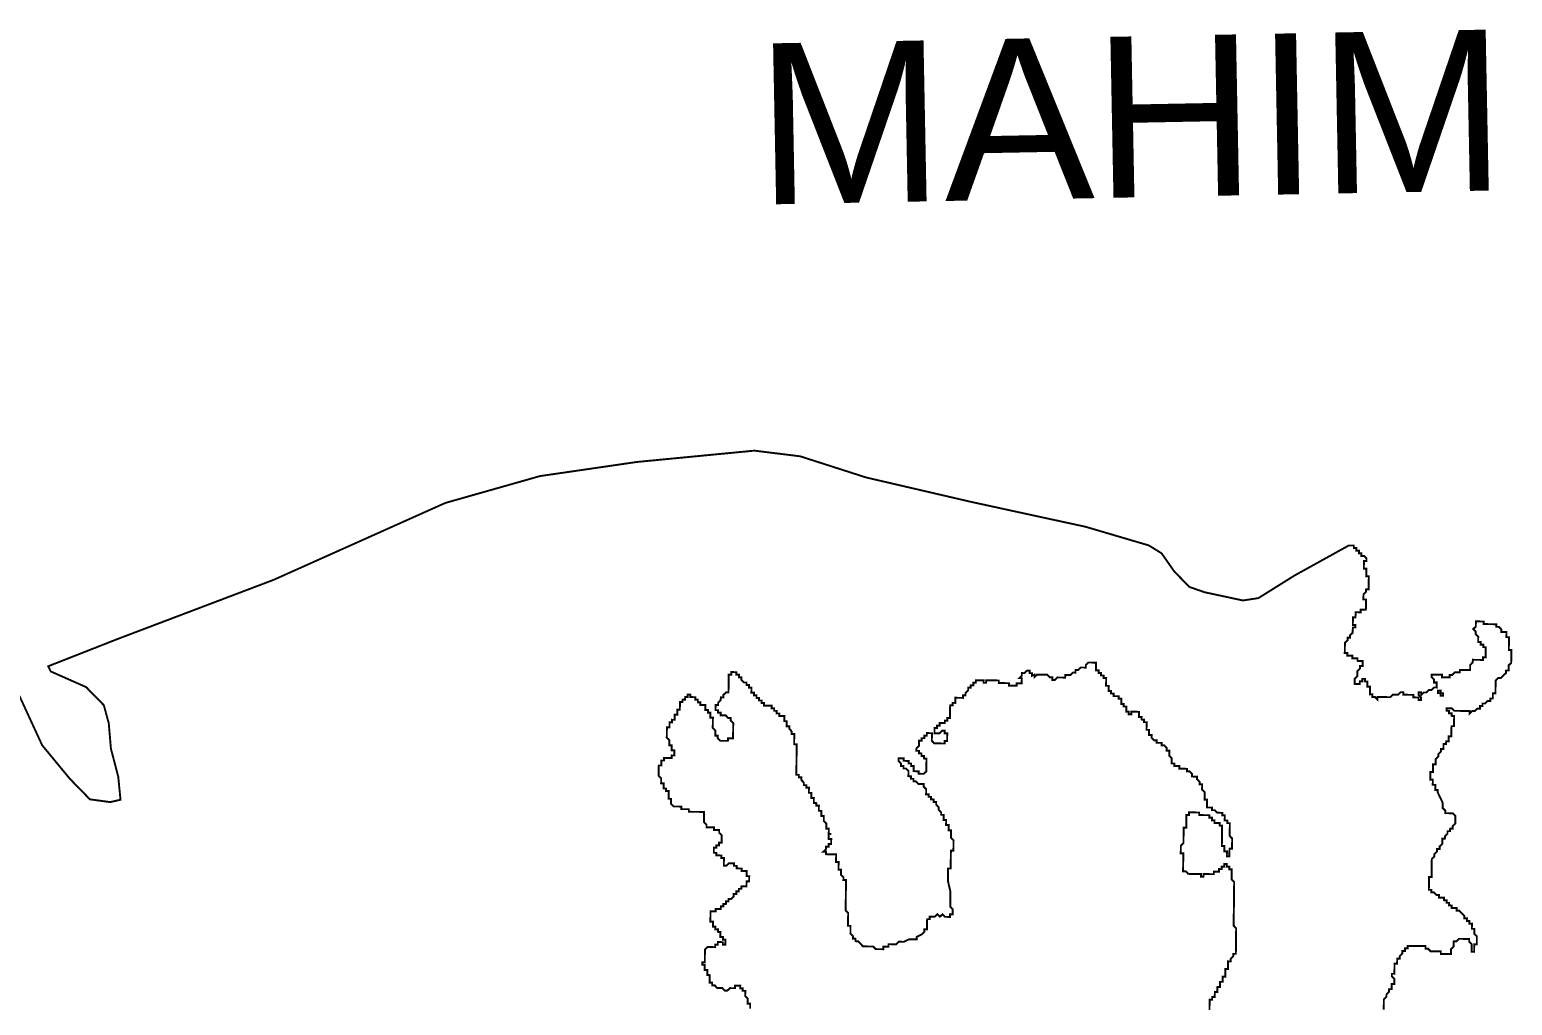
# Model space of a CAD drawing. Header units: metres. Extents: x 260119 to 267842, y 2171704 to 2178220.
# Drawn here: x 262503 to 264810, y 2173223 to 2174741 of the extents above; entities that cross this region are included whole.
import ezdxf

# ---------------------------------------------------------------- set-up
doc = ezdxf.new("R2010")
doc.units = ezdxf.units.M
doc.layers.add('HAZARDS LINE', color=1, linetype='Continuous')
doc.layers.add('VILLAGE NAME', color=250, linetype='Continuous')
doc.styles.get("Standard").update_dxf_attribs({"font": 'simplex.shx'})

msp = doc.modelspace()

# ---------------------------------------------------------------- linework, layer by layer
at = {"layer": 'HAZARDS LINE', "lineweight": 18}
for points in [[(262484.3, 2173711.2, 2.97, 2.97, 0), (262522.9, 2173627.4, 2.97, 2.97, 0), (262565.9, 2173575.3, 2.97, 2.97, 0), (262597.2, 2173543.2, 2.97, 2.97, 0), (262628.9, 2173538.9, 2.97, 2.97, 0), (262644.8, 2173542.6, 2.97, 2.97, 0), (262641.3, 2173578.4, 2.97, 2.97, 0), (262629.9, 2173622.1, 2.97, 2.97, 0), (262626.5, 2173661.8, 2.97, 2.97, 0), (262618.9, 2173689.7, 2.97, 2.97, 0), (262591.4, 2173717.8, 2.97, 2.97, 0), (262536.2, 2173742.3, 2.97, 2.97, 0), (262532.3, 2173750.3, 2.97, 2.97, 0), (262639.9, 2173792.6, 2.97, 2.97, 0), (262883, 2173884.8, 2.97, 2.97, 0), (263150.2, 2174004.5, 2.97, 2.97, 0), (263297.4, 2174046.3, 2.97, 2.97, 0), (263448.4, 2174068.3, 2.97, 2.97, 0), (263631.1, 2174085.9, 2.97, 2.97, 0), (263702.3, 2174077.1, 2.97, 2.97, 0), (263805.1, 2174044.1, 2.97, 2.97, 0), (263967.2, 2174006.4, 2.97, 2.97, 0), (264070, 2173984, 2.99, 2.99, 0), (264145.6, 2173967.6, 2.99, 2.99, 0), (264244.8, 2173938.4, 2.99, 2.99, 0), (264264.6, 2173926.1, 2.99, 2.99, 0), (264284.2, 2173898, 2.99, 2.99, 0), (264307.8, 2173873.8, 2.99, 2.99, 0), (264331.6, 2173865.5, 2.99, 2.99, 0), (264391.2, 2173852.7, 2.99, 2.99, 0), (264415.2, 2173856.4, 2.99, 2.99, 0), (264471.5, 2173891.6, 2.99, 2.99, 0), (264555.8, 2173938.3, 2.99, 2.99, 0), (264563.7, 2173938.2, 2.99, 2.99, 0), (264563.7, 2173934.2, 2.99, 2.99, 0), (264567.7, 2173934.2, 2.99, 2.99, 0), (264567.6, 2173930.2, 2.99, 2.99, 0), (264571.6, 2173930.1, 2.99, 2.99, 0), (264571.6, 2173926.1, 2.99, 2.99, 0), (264575.6, 2173926.1, 2.99, 2.99, 0), (264575.5, 2173922.1, 2.99, 2.99, 0), (264579.5, 2173922.1, 2.99, 2.99, 0), (264583.4, 2173918, 2.99, 2.99, 0), (264583.4, 2173914, 2.99, 2.99, 0), (264579.4, 2173914.1, 2.99, 2.99, 0), (264579.2, 2173902.1, 2.99, 2.99, 0), (264583.2, 2173902.1, 2.99, 2.99, 0), (264583.1, 2173890.1, 2.99, 2.99, 0), (264587, 2173890.1, 2.99, 2.99, 0), (264586.8, 2173870.1, 2.99, 2.99, 0), (264582.8, 2173870.2, 2.99, 2.99, 0), (264582.7, 2173866.2, 2.99, 2.99, 0), (264578.7, 2173862.3, 2.99, 2.99, 0), (264578.6, 2173854.3, 2.99, 2.99, 0), (264582.6, 2173854.2, 2.99, 2.99, 0), (264582.4, 2173838.3, 2.99, 2.99, 0), (264574.4, 2173838.4, 2.99, 2.99, 0), (264574.4, 2173834.4, 2.99, 2.99, 0), (264566.4, 2173834.5, 2.99, 2.99, 0), (264566.3, 2173826.5, 2.99, 2.99, 0), (264562.3, 2173826.6, 2.99, 2.99, 0), (264562.1, 2173814.6, 2.99, 2.99, 0), (264566.1, 2173814.6, 2.99, 2.99, 0), (264566.1, 2173810.6, 2.99, 2.99, 0), (264562.1, 2173810.6, 2.99, 2.99, 0), (264562, 2173802.7, 2.99, 2.99, 0), (264557.9, 2173798.7, 2.99, 2.99, 0), (264557.9, 2173794.7, 2.99, 2.99, 0), (264553.9, 2173794.8, 2.99, 2.99, 0), (264553.9, 2173790.8, 2.99, 2.99, 0), (264549.8, 2173786.9, 2.99, 2.99, 0), (264549.6, 2173770.9, 2.99, 2.99, 0), (264553.6, 2173770.9, 2.99, 2.99, 0), (264553.5, 2173766.9, 2.99, 2.99, 0), (264561.5, 2173766.8, 2.99, 2.99, 0), (264561.5, 2173762.8, 2.99, 2.99, 0), (264569.4, 2173762.7, 2.99, 2.99, 0), (264569.4, 2173758.7, 2.99, 2.99, 0), (264577.4, 2173758.6, 2.99, 2.99, 0), (264577.3, 2173750.6, 2.99, 2.99, 0), (264573.3, 2173750.7, 2.99, 2.99, 0), (264573.2, 2173746.7, 2.99, 2.99, 0), (264569.2, 2173742.8, 2.99, 2.99, 0), (264569.1, 2173734.8, 2.99, 2.99, 0), (264565, 2173730.9, 2.99, 2.99, 0), (264564.9, 2173722.9, 2.99, 2.99, 0), (264572.9, 2173722.8, 2.99, 2.99, 0), (264573, 2173726.8, 2.99, 2.99, 0), (264576.9, 2173726.7, 2.99, 2.99, 0), (264577, 2173730.7, 2.99, 2.99, 0), (264581, 2173730.7, 2.99, 2.99, 0), (264580.9, 2173726.7, 2.99, 2.99, 0), (264584.9, 2173726.6, 2.99, 2.99, 0), (264584.8, 2173718.6, 2.99, 2.99, 0), (264588.8, 2173718.6, 2.99, 2.99, 0), (264588.6, 2173706.6, 2.99, 2.99, 0), (264592.6, 2173706.6, 2.99, 2.99, 0), (264592.6, 2173702.6, 2.99, 2.99, 0), (264596.6, 2173702.5, 2.99, 2.99, 0), (264600.5, 2173698.5, 2.99, 2.99, 0), (264600.5, 2173702.5, 2.99, 2.99, 0), (264620.5, 2173702.2, 2.99, 2.99, 0), (264624.5, 2173706.2, 2.99, 2.99, 0), (264632.5, 2173706.1, 2.99, 2.99, 0), (264636.5, 2173710, 2.99, 2.99, 0), (264640.5, 2173709.9, 2.99, 2.99, 0), (264640.5, 2173706, 2.99, 2.99, 0), (264656.4, 2173705.8, 2.99, 2.99, 0), (264656.3, 2173701.8, 2.99, 2.99, 0), (264664.3, 2173701.7, 2.99, 2.99, 0), (264664.3, 2173697.7, 2.99, 2.99, 0), (264668.3, 2173697.6, 2.99, 2.99, 0), (264668.3, 2173701.6, 2.99, 2.99, 0), (264664.4, 2173705.6, 2.99, 2.99, 0), (264664.4, 2173709.6, 2.99, 2.99, 0), (264668.4, 2173709.6, 2.99, 2.99, 0), (264668.4, 2173705.6, 2.99, 2.99, 0), (264672.4, 2173709.5, 2.99, 2.99, 0), (264676.4, 2173709.5, 2.99, 2.99, 0), (264680.4, 2173713.4, 2.99, 2.99, 0), (264684.4, 2173713.4, 2.99, 2.99, 0), (264688.4, 2173717.3, 2.99, 2.99, 0), (264692.4, 2173717.2, 2.99, 2.99, 0), (264692.5, 2173725.2, 2.99, 2.99, 0), (264688.5, 2173725.3, 2.99, 2.99, 0), (264688.6, 2173729.3, 2.99, 2.99, 0), (264684.7, 2173733.3, 2.99, 2.99, 0), (264684.7, 2173737.3, 2.99, 2.99, 0), (264700.7, 2173737.1, 2.99, 2.99, 0), (264700.6, 2173733.1, 2.99, 2.99, 0), (264712.6, 2173732.9, 2.99, 2.99, 0), (264712.6, 2173736.9, 2.99, 2.99, 0), (264716.6, 2173736.9, 2.99, 2.99, 0), (264720.6, 2173740.8, 2.99, 2.99, 0), (264728.6, 2173740.7, 2.99, 2.99, 0), (264728.7, 2173744.7, 2.99, 2.99, 0), (264744.6, 2173744.5, 2.99, 2.99, 0), (264744.7, 2173752.4, 2.99, 2.99, 0), (264748.7, 2173756.4, 2.99, 2.99, 0), (264748.8, 2173760.4, 2.99, 2.99, 0), (264764.7, 2173760.2, 2.99, 2.99, 0), (264764.8, 2173764.1, 2.99, 2.99, 0), (264768.8, 2173764.1, 2.99, 2.99, 0), (264769, 2173780, 2.99, 2.99, 0), (264765, 2173780.1, 2.99, 2.99, 0), (264765, 2173784.1, 2.99, 2.99, 0), (264761.1, 2173784.1, 2.99, 2.99, 0), (264761.1, 2173788.1, 2.99, 2.99, 0), (264757.1, 2173788.2, 2.99, 2.99, 0), (264757.2, 2173796.1, 2.99, 2.99, 0), (264753.3, 2173800.2, 2.99, 2.99, 0), (264753.4, 2173804.2, 2.99, 2.99, 0), (264749.4, 2173808.2, 2.99, 2.99, 0), (264753.5, 2173812.1, 2.99, 2.99, 0), (264753.6, 2173820.1, 2.99, 2.99, 0), (264765.5, 2173820, 2.99, 2.99, 0), (264765.5, 2173816, 2.99, 2.99, 0), (264785.4, 2173815.7, 2.99, 2.99, 0), (264785.3, 2173811.7, 2.99, 2.99, 0), (264789.3, 2173811.7, 2.99, 2.99, 0), (264793.3, 2173807.6, 2.99, 2.99, 0), (264793.2, 2173803.6, 2.99, 2.99, 0), (264801.2, 2173803.5, 2.99, 2.99, 0), (264801.1, 2173795.6, 2.99, 2.99, 0), (264805.1, 2173795.5, 2.99, 2.99, 0), (264804.8, 2173775.6, 2.99, 2.99, 0), (264808.8, 2173775.5, 2.99, 2.99, 0), (264808.5, 2173755.6, 2.99, 2.99, 0), (264804.5, 2173751.7, 2.99, 2.99, 0), (264804.4, 2173743.7, 2.99, 2.99, 0), (264800.4, 2173743.7, 2.99, 2.99, 0), (264800.4, 2173739.8, 2.99, 2.99, 0), (264796.3, 2173735.8, 2.99, 2.99, 0), (264792.3, 2173731.9, 2.99, 2.99, 0), (264788.3, 2173731.9, 2.99, 2.99, 0), (264784.3, 2173728, 2.99, 2.99, 0), (264784, 2173708.1, 2.99, 2.99, 0), (264780, 2173708.1, 2.99, 2.99, 0), (264779.9, 2173700.2, 2.99, 2.99, 0), (264775.9, 2173700.2, 2.99, 2.99, 0), (264775.9, 2173696.2, 2.99, 2.99, 0), (264771.9, 2173696.3, 2.99, 2.99, 0), (264767.8, 2173692.3, 2.99, 2.99, 0), (264763.9, 2173692.4, 2.99, 2.99, 0), (264763.8, 2173688.4, 2.99, 2.99, 0), (264759.8, 2173688.5, 2.99, 2.99, 0), (264759.8, 2173684.5, 2.99, 2.99, 0), (264755.8, 2173684.5, 2.99, 2.99, 0), (264751.7, 2173680.6, 2.99, 2.99, 0), (264747.8, 2173680.6, 2.99, 2.99, 0), (264743.7, 2173676.7, 2.99, 2.99, 0), (264743.8, 2173680.7, 2.99, 2.99, 0), (264719.9, 2173681, 2.99, 2.99, 0), (264715.9, 2173685, 2.99, 2.99, 0), (264708, 2173685.1, 2.99, 2.99, 0), (264707.9, 2173681.2, 2.99, 2.99, 0), (264711.9, 2173681.1, 2.99, 2.99, 0), (264711.8, 2173677.1, 2.99, 2.99, 0), (264715.8, 2173677.1, 2.99, 2.99, 0), (264715.8, 2173673.1, 2.99, 2.99, 0), (264719.8, 2173673, 2.99, 2.99, 0), (264719.5, 2173657.1, 2.99, 2.99, 0), (264715.6, 2173657.1, 2.99, 2.99, 0), (264715.4, 2173641.2, 2.99, 2.99, 0), (264711.4, 2173641.2, 2.99, 2.99, 0), (264711.3, 2173633.3, 2.99, 2.99, 0), (264707.3, 2173633.3, 2.99, 2.99, 0), (264707.2, 2173629.3, 2.99, 2.99, 0), (264703.2, 2173629.4, 2.99, 2.99, 0), (264703.1, 2173621.4, 2.99, 2.99, 0), (264699.2, 2173621.5, 2.99, 2.99, 0), (264699.1, 2173617.5, 2.99, 2.99, 0), (264695.1, 2173613.5, 2.99, 2.99, 0), (264695, 2173609.6, 2.99, 2.99, 0), (264691, 2173605.6, 2.99, 2.99, 0), (264690.9, 2173597.7, 2.99, 2.99, 0), (264686.9, 2173597.7, 2.99, 2.99, 0), (264686.7, 2173585.7, 2.99, 2.99, 0), (264682.7, 2173585.8, 2.99, 2.99, 0), (264682.6, 2173573.8, 2.99, 2.99, 0), (264686.6, 2173573.8, 2.99, 2.99, 0), (264686.5, 2173565.8, 2.99, 2.99, 0), (264690.5, 2173565.8, 2.99, 2.99, 0), (264690.3, 2173557.8, 2.99, 2.99, 0), (264694.3, 2173557.7, 2.99, 2.99, 0), (264694.3, 2173553.8, 2.99, 2.99, 0), (264698.2, 2173545.7, 2.99, 2.99, 0), (264702, 2173537.7, 2.99, 2.99, 0), (264701.9, 2173529.7, 2.99, 2.99, 0), (264705.9, 2173525.7, 2.99, 2.99, 0), (264705.8, 2173521.7, 2.99, 2.99, 0), (264717.8, 2173521.5, 2.99, 2.99, 0), (264721.7, 2173517.5, 2.99, 2.99, 0), (264721.6, 2173505.6, 2.99, 2.99, 0), (264717.5, 2173501.6, 2.99, 2.99, 0), (264717.5, 2173497.6, 2.99, 2.99, 0), (264713.5, 2173497.7, 2.99, 2.99, 0), (264713.4, 2173493.7, 2.99, 2.99, 0), (264709.4, 2173493.7, 2.99, 2.99, 0), (264709.4, 2173489.8, 2.99, 2.99, 0), (264705.4, 2173485.8, 2.99, 2.99, 0), (264705.3, 2173481.8, 2.99, 2.99, 0), (264701.3, 2173481.9, 2.99, 2.99, 0), (264701.2, 2173473.9, 2.99, 2.99, 0), (264697.2, 2173470, 2.99, 2.99, 0), (264697.1, 2173466, 2.99, 2.99, 0), (264693.1, 2173466.1, 2.99, 2.99, 0), (264693.1, 2173462.1, 2.99, 2.99, 0), (264689.1, 2173458.1, 2.99, 2.99, 0), (264689, 2173454.1, 2.99, 2.99, 0), (264685, 2173450.2, 2.99, 2.99, 0), (264684.6, 2173422.3, 2.99, 2.99, 0), (264680.6, 2173422.4, 2.99, 2.99, 0), (264680.4, 2173402.4, 2.99, 2.99, 0), (264684.3, 2173402.4, 2.99, 2.99, 0), (264684.3, 2173398.4, 2.99, 2.99, 0), (264688.3, 2173398.3, 2.99, 2.99, 0), (264692.2, 2173394.3, 2.99, 2.99, 0), (264696.2, 2173394.2, 2.99, 2.99, 0), (264696.1, 2173390.3, 2.99, 2.99, 0), (264704.1, 2173390.2, 2.99, 2.99, 0), (264704.1, 2173386.2, 2.99, 2.99, 0), (264708, 2173386.1, 2.99, 2.99, 0), (264708, 2173382.1, 2.99, 2.99, 0), (264712, 2173382.1, 2.99, 2.99, 0), (264711.9, 2173378.1, 2.99, 2.99, 0), (264715.9, 2173378, 2.99, 2.99, 0), (264715.9, 2173374.1, 2.99, 2.99, 0), (264723.8, 2173374, 2.99, 2.99, 0), (264723.8, 2173370, 2.99, 2.99, 0), (264727.8, 2173369.9, 2.99, 2.99, 0), (264731.7, 2173365.9, 2.99, 2.99, 0), (264735.6, 2173361.8, 2.99, 2.99, 0), (264735.6, 2173357.8, 2.99, 2.99, 0), (264739.6, 2173357.8, 2.99, 2.99, 0), (264739.5, 2173353.8, 2.99, 2.99, 0), (264743.5, 2173353.8, 2.99, 2.99, 0), (264743.5, 2173349.8, 2.99, 2.99, 0), (264747.4, 2173349.7, 2.99, 2.99, 0), (264747.3, 2173341.7, 2.99, 2.99, 0), (264751.3, 2173341.7, 2.99, 2.99, 0), (264751.2, 2173333.7, 2.99, 2.99, 0), (264755.1, 2173329.7, 2.99, 2.99, 0), (264755, 2173317.7, 2.99, 2.99, 0), (264751, 2173317.8, 2.99, 2.99, 0), (264750.9, 2173305.8, 2.99, 2.99, 0), (264746.9, 2173305.9, 2.99, 2.99, 0), (264747, 2173317.8, 2.99, 2.99, 0), (264743.1, 2173321.9, 2.99, 2.99, 0), (264743.1, 2173325.9, 2.99, 2.99, 0), (264727.2, 2173326.1, 2.99, 2.99, 0), (264723.2, 2173322.1, 2.99, 2.99, 0), (264719.2, 2173322.2, 2.99, 2.99, 0), (264719.1, 2173314.2, 2.99, 2.99, 0), (264715, 2173310.3, 2.99, 2.99, 0), (264714.9, 2173302.3, 2.99, 2.99, 0), (264699, 2173302.5, 2.99, 2.99, 0), (264699, 2173306.5, 2.99, 2.99, 0), (264683.1, 2173306.7, 2.99, 2.99, 0), (264679.2, 2173310.7, 2.99, 2.99, 0), (264675.2, 2173310.8, 2.99, 2.99, 0), (264675.2, 2173314.8, 2.99, 2.99, 0), (264647.3, 2173315.1, 2.99, 2.99, 0), (264647.3, 2173311.2, 2.99, 2.99, 0), (264643.3, 2173311.2, 2.99, 2.99, 0), (264643.2, 2173307.2, 2.99, 2.99, 0), (264639.3, 2173307.3, 2.99, 2.99, 0), (264639.2, 2173303.3, 2.99, 2.99, 0), (264635.2, 2173299.4, 2.99, 2.99, 0), (264635.1, 2173295.4, 2.99, 2.99, 0), (264631.1, 2173295.4, 2.99, 2.99, 0), (264631, 2173287.4, 2.99, 2.99, 0), (264627, 2173287.5, 2.99, 2.99, 0), (264626.8, 2173271.6, 2.99, 2.99, 0), (264622.8, 2173271.6, 2.99, 2.99, 0), (264622.8, 2173267.6, 2.99, 2.99, 0), (264626.7, 2173263.6, 2.99, 2.99, 0), (264626.6, 2173255.6, 2.99, 2.99, 0), (264622.6, 2173255.7, 2.99, 2.99, 0), (264622.5, 2173247.7, 2.99, 2.99, 0), (264618.5, 2173247.7, 2.99, 2.99, 0), (264618.5, 2173243.8, 2.99, 2.99, 0), (264614.5, 2173239.8, 2.99, 2.99, 0), (264614.4, 2173235.8, 2.99, 2.99, 0), (264610.4, 2173231.9, 2.99, 2.99, 0), (264610.2, 2173215.9, 2.99, 2.99, 0)], [(264339.1, 2173215.5, 2.99, 2.99, 0), (264339.3, 2173231.4, 2.99, 2.99, 0), (264343.3, 2173231.4, 2.99, 2.99, 0), (264343.3, 2173235.4, 2.99, 2.99, 0), (264347.3, 2173235.3, 2.99, 2.99, 0), (264347.4, 2173243.3, 2.99, 2.99, 0), (264351.4, 2173243.2, 2.99, 2.99, 0), (264351.5, 2173251.2, 2.99, 2.99, 0), (264355.5, 2173251.2, 2.99, 2.99, 0), (264355.6, 2173259.1, 2.99, 2.99, 0), (264359.6, 2173259.1, 2.99, 2.99, 0), (264359.7, 2173267.1, 2.99, 2.99, 0), (264363.7, 2173267, 2.99, 2.99, 0), (264363.8, 2173279, 2.99, 2.99, 0), (264367.8, 2173278.9, 2.99, 2.99, 0), (264368, 2173290.9, 2.99, 2.99, 0), (264372, 2173290.8, 2.99, 2.99, 0), (264372, 2173294.8, 2.99, 2.99, 0), (264376, 2173298.7, 2.99, 2.99, 0), (264376.1, 2173302.7, 2.99, 2.99, 0), (264380.1, 2173302.7, 2.99, 2.99, 0), (264380.6, 2173342.5, 2.99, 2.99, 0), (264376.7, 2173346.6, 2.99, 2.99, 0), (264377.5, 2173414.3, 2.99, 2.99, 0), (264373.6, 2173418.4, 2.99, 2.99, 0), (264373.8, 2173434.3, 2.99, 2.99, 0), (264369.8, 2173434.4, 2.99, 2.99, 0), (264369.9, 2173438.4, 2.99, 2.99, 0), (264365.9, 2173438.4, 2.99, 2.99, 0), (264366, 2173442.4, 2.99, 2.99, 0), (264362, 2173442.5, 2.99, 2.99, 0), (264361.9, 2173438.5, 2.99, 2.99, 0), (264357.9, 2173438.5, 2.99, 2.99, 0), (264357.9, 2173434.5, 2.99, 2.99, 0), (264353.9, 2173434.6, 2.99, 2.99, 0), (264353.8, 2173430.6, 2.99, 2.99, 0), (264345.9, 2173430.7, 2.99, 2.99, 0), (264345.8, 2173426.7, 2.99, 2.99, 0), (264329.9, 2173426.9, 2.99, 2.99, 0), (264329.8, 2173422.9, 2.99, 2.99, 0), (264325.8, 2173423, 2.99, 2.99, 0), (264325.9, 2173427, 2.99, 2.99, 0), (264306, 2173427.2, 2.99, 2.99, 0), (264302, 2173431.3, 2.99, 2.99, 0), (264298, 2173431.3, 2.99, 2.99, 0), (264298.4, 2173459.2, 2.99, 2.99, 0), (264294.4, 2173459.3, 2.99, 2.99, 0), (264294.6, 2173471.2, 2.99, 2.99, 0), (264298.6, 2173475.2, 2.99, 2.99, 0), (264298.9, 2173499.1, 2.99, 2.99, 0), (264302.9, 2173499, 2.99, 2.99, 0), (264303.2, 2173519, 2.99, 2.99, 0), (264307.2, 2173518.9, 2.99, 2.99, 0), (264307.2, 2173522.9, 2.99, 2.99, 0), (264323.1, 2173522.7, 2.99, 2.99, 0), (264323.1, 2173518.7, 2.99, 2.99, 0), (264339, 2173518.5, 2.99, 2.99, 0), (264339, 2173514.5, 2.99, 2.99, 0), (264343, 2173514.5, 2.99, 2.99, 0), (264342.9, 2173510.5, 2.99, 2.99, 0), (264346.9, 2173510.4, 2.99, 2.99, 0), (264346.9, 2173506.4, 2.99, 2.99, 0), (264354.8, 2173506.3, 2.99, 2.99, 0), (264354.8, 2173502.4, 2.99, 2.99, 0), (264358.8, 2173502.3, 2.99, 2.99, 0), (264358.3, 2173470.4, 2.99, 2.99, 0), (264362.3, 2173470.4, 2.99, 2.99, 0), (264362.2, 2173462.4, 2.99, 2.99, 0), (264366.2, 2173462.3, 2.99, 2.99, 0), (264366.1, 2173454.4, 2.99, 2.99, 0), (264370.1, 2173454.3, 2.99, 2.99, 0), (264370.2, 2173466.3, 2.99, 2.99, 0), (264374.2, 2173466.2, 2.99, 2.99, 0), (264374.4, 2173482.2, 2.99, 2.99, 0), (264370.5, 2173486.2, 2.99, 2.99, 0), (264370.8, 2173506.1, 2.99, 2.99, 0), (264366.8, 2173506.2, 2.99, 2.99, 0), (264366.8, 2173510.2, 2.99, 2.99, 0), (264362.8, 2173510.2, 2.99, 2.99, 0), (264363, 2173518.2, 2.99, 2.99, 0), (264359, 2173518.2, 2.99, 2.99, 0), (264359, 2173522.2, 2.99, 2.99, 0), (264351, 2173522.3, 2.99, 2.99, 0), (264347.1, 2173526.4, 2.99, 2.99, 0), (264343.1, 2173526.4, 2.99, 2.99, 0), (264343.2, 2173530.4, 2.99, 2.99, 0), (264335.2, 2173530.5, 2.99, 2.99, 0), (264335.4, 2173542.5, 2.99, 2.99, 0), (264331.4, 2173542.5, 2.99, 2.99, 0), (264331.5, 2173554.5, 2.99, 2.99, 0), (264327.6, 2173558.5, 2.99, 2.99, 0), (264327.7, 2173566.5, 2.99, 2.99, 0), (264323.7, 2173566.5, 2.99, 2.99, 0), (264323.8, 2173570.5, 2.99, 2.99, 0), (264319.8, 2173574.6, 2.99, 2.99, 0), (264319.9, 2173578.6, 2.99, 2.99, 0), (264311.9, 2173578.7, 2.99, 2.99, 0), (264312, 2173582.6, 2.99, 2.99, 0), (264308, 2173586.7, 2.99, 2.99, 0), (264304, 2173586.7, 2.99, 2.99, 0), (264304.1, 2173590.7, 2.99, 2.99, 0), (264292.1, 2173590.9, 2.99, 2.99, 0), (264292.2, 2173594.9, 2.99, 2.99, 0), (264284.2, 2173595, 2.99, 2.99, 0), (264284.3, 2173599, 2.99, 2.99, 0), (264280.3, 2173599, 2.99, 2.99, 0), (264280.4, 2173607, 2.99, 2.99, 0), (264276.5, 2173611, 2.99, 2.99, 0), (264276.6, 2173619, 2.99, 2.99, 0), (264272.6, 2173619, 2.99, 2.99, 0), (264272.6, 2173623, 2.99, 2.99, 0), (264268.7, 2173627.1, 2.99, 2.99, 0), (264264.7, 2173627.1, 2.99, 2.99, 0), (264264.8, 2173631.1, 2.99, 2.99, 0), (264256.8, 2173631.2, 2.99, 2.99, 0), (264256.8, 2173635.2, 2.99, 2.99, 0), (264252.9, 2173635.2, 2.99, 2.99, 0), (264248.9, 2173639.3, 2.99, 2.99, 0), (264249, 2173643.3, 2.99, 2.99, 0), (264245, 2173643.3, 2.99, 2.99, 0), (264245.1, 2173651.3, 2.99, 2.99, 0), (264241.1, 2173651.4, 2.99, 2.99, 0), (264241.3, 2173663.3, 2.99, 2.99, 0), (264237.3, 2173663.4, 2.99, 2.99, 0), (264237.3, 2173667.3, 2.99, 2.99, 0), (264233.3, 2173667.4, 2.99, 2.99, 0), (264233.4, 2173671.4, 2.99, 2.99, 0), (264229.4, 2173671.4, 2.99, 2.99, 0), (264229.5, 2173675.4, 2.99, 2.99, 0), (264229.5, 2173679.4, 2.99, 2.99, 0), (264217.6, 2173679.6, 2.99, 2.99, 0), (264217.5, 2173675.6, 2.99, 2.99, 0), (264213.5, 2173675.6, 2.99, 2.99, 0), (264213.6, 2173679.6, 2.99, 2.99, 0), (264209.6, 2173679.7, 2.99, 2.99, 0), (264209.7, 2173687.6, 2.99, 2.99, 0), (264205.7, 2173687.7, 2.99, 2.99, 0), (264205.8, 2173691.7, 2.99, 2.99, 0), (264201.8, 2173691.7, 2.99, 2.99, 0), (264201.9, 2173699.7, 2.99, 2.99, 0), (264197.9, 2173699.8, 2.99, 2.99, 0), (264197.9, 2173703.7, 2.99, 2.99, 0), (264190, 2173703.8, 2.99, 2.99, 0), (264190, 2173707.8, 2.99, 2.99, 0), (264186, 2173707.9, 2.99, 2.99, 0), (264186.1, 2173711.9, 2.99, 2.99, 0), (264182.1, 2173711.9, 2.99, 2.99, 0), (264182.2, 2173719.9, 2.99, 2.99, 0), (264178.2, 2173719.9, 2.99, 2.99, 0), (264178.4, 2173731.9, 2.99, 2.99, 0), (264174.4, 2173732, 2.99, 2.99, 0), (264174.4, 2173735.9, 2.99, 2.99, 0), (264170.5, 2173736, 2.99, 2.99, 0), (264170.5, 2173740, 2.99, 2.99, 0), (264166.5, 2173740, 2.99, 2.99, 0), (264166.6, 2173744, 2.99, 2.99, 0), (264162.6, 2173744.1, 2.99, 2.99, 0), (264162.7, 2173756, 2.99, 2.99, 0), (264150.8, 2173756.2, 2.99, 2.99, 0), (264146.7, 2173752.3, 2.99, 2.99, 0), (264146.7, 2173748.3, 2.99, 2.99, 0), (264138.7, 2173748.4, 2.99, 2.99, 0), (264134.7, 2173744.4, 2.99, 2.99, 0), (264130.7, 2173744.5, 2.99, 2.99, 0), (264130.6, 2173740.5, 2.99, 2.99, 0), (264126.7, 2173740.6, 2.99, 2.99, 0), (264122.6, 2173736.6, 2.99, 2.99, 0), (264114.7, 2173736.7, 2.99, 2.99, 0), (264114.6, 2173732.7, 2.99, 2.99, 0), (264102.6, 2173732.9, 2.99, 2.99, 0), (264098.6, 2173729, 2.99, 2.99, 0), (264094.6, 2173729, 2.99, 2.99, 0), (264094.7, 2173733, 2.99, 2.99, 0), (264090.7, 2173733, 2.99, 2.99, 0), (264086.8, 2173737.1, 2.99, 2.99, 0), (264070.8, 2173737.3, 2.99, 2.99, 0), (264066.8, 2173733.4, 2.99, 2.99, 0), (264066.8, 2173737.3, 2.97, 2.97, 0), (264063, 2173735.5, 2.97, 2.97, 0), (264063.1, 2173739.5, 2.97, 2.97, 0), (264059.1, 2173739.5, 2.97, 2.97, 0), (264059.2, 2173743.5, 2.97, 2.97, 0), (264055.2, 2173743.5, 2.97, 2.97, 0), (264051.2, 2173739.6, 2.97, 2.97, 0), (264047.2, 2173739.7, 2.97, 2.97, 0), (264047.2, 2173735.7, 2.97, 2.97, 0), (264043.2, 2173731.8, 2.97, 2.97, 0), (264047.1, 2173731.7, 2.97, 2.97, 0), (264047, 2173723.8, 2.97, 2.97, 0), (264039.1, 2173723.9, 2.97, 2.97, 0), (264039, 2173719.9, 2.97, 2.97, 0), (264027.1, 2173720.1, 2.97, 2.97, 0), (264027.2, 2173724, 2.97, 2.97, 0), (264011.3, 2173724.2, 2.97, 2.97, 0), (264011.4, 2173728.2, 2.97, 2.97, 0), (263991.6, 2173728.4, 2.97, 2.97, 0), (263991.5, 2173724.5, 2.97, 2.97, 0), (263987.5, 2173724.5, 2.97, 2.97, 0), (263987.6, 2173728.5, 2.97, 2.97, 0), (263975.7, 2173728.6, 2.97, 2.97, 0), (263975.6, 2173724.7, 2.97, 2.97, 0), (263971.7, 2173724.7, 2.97, 2.97, 0), (263971.6, 2173720.8, 2.97, 2.97, 0), (263967.7, 2173720.8, 2.97, 2.97, 0), (263967.6, 2173716.8, 2.97, 2.97, 0), (263963.7, 2173716.9, 2.97, 2.97, 0), (263963.6, 2173712.9, 2.97, 2.97, 0), (263959.6, 2173709, 2.97, 2.97, 0), (263959.5, 2173705, 2.97, 2.97, 0), (263955.6, 2173705.1, 2.97, 2.97, 0), (263955.5, 2173701.1, 2.97, 2.97, 0), (263943.6, 2173701.3, 2.97, 2.97, 0), (263943.5, 2173693.3, 2.97, 2.97, 0), (263939.6, 2173693.4, 2.97, 2.97, 0), (263939.5, 2173689.4, 2.97, 2.97, 0), (263935.6, 2173689.5, 2.97, 2.97, 0), (263935.3, 2173669.6, 2.97, 2.97, 0), (263931.3, 2173669.7, 2.97, 2.97, 0), (263931.3, 2173665.7, 2.97, 2.97, 0), (263927.3, 2173665.8, 2.97, 2.97, 0), (263927.3, 2173661.8, 2.97, 2.97, 0), (263919.4, 2173661.9, 2.97, 2.97, 0), (263919.3, 2173657.9, 2.97, 2.97, 0), (263915.3, 2173658, 2.97, 2.97, 0), (263915.3, 2173654, 2.97, 2.97, 0), (263911.3, 2173654.1, 2.97, 2.97, 0), (263911.2, 2173646.1, 2.97, 2.97, 0), (263919.2, 2173646, 2.97, 2.97, 0), (263923.2, 2173649.9, 2.97, 2.97, 0), (263927.1, 2173649.9, 2.97, 2.97, 0), (263927.1, 2173645.9, 2.97, 2.97, 0), (263931.1, 2173645.9, 2.97, 2.97, 0), (263930.9, 2173634, 2.97, 2.97, 0), (263926.9, 2173634, 2.97, 2.97, 0), (263926.9, 2173630.1, 2.97, 2.97, 0), (263911, 2173630.3, 2.97, 2.97, 0), (263907.1, 2173634.3, 2.97, 2.97, 0), (263907.3, 2173646.2, 2.97, 2.97, 0), (263899.3, 2173646.3, 2.97, 2.97, 0), (263899.3, 2173642.3, 2.97, 2.97, 0), (263895.3, 2173642.4, 2.97, 2.97, 0), (263895.3, 2173638.4, 2.97, 2.97, 0), (263891.3, 2173638.4, 2.97, 2.97, 0), (263891.3, 2173634.5, 2.97, 2.97, 0), (263887.3, 2173634.5, 2.97, 2.97, 0), (263887.2, 2173626.6, 2.97, 2.97, 0), (263883.2, 2173622.7, 2.97, 2.97, 0), (263883.1, 2173618.7, 2.97, 2.97, 0), (263887.1, 2173618.7, 2.97, 2.97, 0), (263887, 2173614.7, 2.97, 2.97, 0), (263891, 2173614.6, 2.97, 2.97, 0), (263891, 2173610.7, 2.97, 2.97, 0), (263894.9, 2173610.6, 2.97, 2.97, 0), (263894.9, 2173606.7, 2.97, 2.97, 0), (263898.8, 2173606.6, 2.97, 2.97, 0), (263898.6, 2173586.8, 2.97, 2.97, 0), (263894.6, 2173582.9, 2.97, 2.97, 0), (263886.7, 2173583, 2.97, 2.97, 0), (263886.7, 2173586.9, 2.97, 2.97, 0), (263878.8, 2173587, 2.97, 2.97, 0), (263878.9, 2173595, 2.97, 2.97, 0), (263874.9, 2173595, 2.97, 2.97, 0), (263875, 2173599, 2.97, 2.97, 0), (263871, 2173599, 2.97, 2.97, 0), (263871, 2173603, 2.97, 2.97, 0), (263863.1, 2173603.1, 2.97, 2.97, 0), (263863.2, 2173607, 2.97, 2.97, 0), (263855.2, 2173607.1, 2.97, 2.97, 0), (263855.2, 2173603.2, 2.97, 2.97, 0), (263859.1, 2173599.2, 2.97, 2.97, 0), (263859, 2173595.2, 2.97, 2.97, 0), (263863, 2173595.2, 2.97, 2.97, 0), (263863, 2173591.2, 2.97, 2.97, 0), (263866.9, 2173591.1, 2.97, 2.97, 0), (263870.8, 2173587.1, 2.97, 2.97, 0), (263870.7, 2173579.2, 2.97, 2.97, 0), (263874.7, 2173579.1, 2.97, 2.97, 0), (263874.7, 2173575.2, 2.97, 2.97, 0), (263878.6, 2173575.1, 2.97, 2.97, 0), (263878.6, 2173571.2, 2.97, 2.97, 0), (263882.5, 2173571.1, 2.97, 2.97, 0), (263886.5, 2173567.1, 2.97, 2.97, 0), (263894.4, 2173567, 2.97, 2.97, 0), (263894.3, 2173563, 2.97, 2.97, 0), (263898.3, 2173559, 2.97, 2.97, 0), (263898.2, 2173551.1, 2.97, 2.97, 0), (263902.1, 2173551, 2.97, 2.97, 0), (263902.1, 2173547.1, 2.97, 2.97, 0), (263906, 2173547, 2.97, 2.97, 0), (263906, 2173543.1, 2.97, 2.97, 0), (263910, 2173543, 2.97, 2.97, 0), (263909.9, 2173539, 2.97, 2.97, 0), (263913.9, 2173539, 2.97, 2.97, 0), (263913.8, 2173535, 2.97, 2.97, 0), (263917.8, 2173531, 2.97, 2.97, 0), (263917.7, 2173527, 2.97, 2.97, 0), (263921.6, 2173523, 2.97, 2.97, 0), (263921.6, 2173519.1, 2.97, 2.97, 0), (263925.5, 2173519, 2.97, 2.97, 0), (263925.4, 2173511.1, 2.97, 2.97, 0), (263929.4, 2173511, 2.97, 2.97, 0), (263929.3, 2173503.1, 2.97, 2.97, 0), (263933.3, 2173503.1, 2.97, 2.97, 0), (263933.2, 2173495.1, 2.97, 2.97, 0), (263937.1, 2173495.1, 2.97, 2.97, 0), (263937, 2173483.2, 2.97, 2.97, 0), (263940.9, 2173479.2, 2.97, 2.97, 0), (263940.7, 2173463.3, 2.97, 2.97, 0), (263936.8, 2173463.4, 2.97, 2.97, 0), (263936.4, 2173435.6, 2.97, 2.97, 0), (263932.4, 2173435.6, 2.97, 2.97, 0), (263932.2, 2173415.8, 2.97, 2.97, 0), (263936, 2173399.9, 2.97, 2.97, 0), (263935.7, 2173376.1, 2.97, 2.97, 0), (263939.6, 2173372.1, 2.97, 2.97, 0), (263939.5, 2173364.2, 2.97, 2.97, 0), (263935.5, 2173364.2, 2.97, 2.97, 0), (263935.5, 2173360.2, 2.97, 2.97, 0), (263927.6, 2173360.3, 2.97, 2.97, 0), (263923.6, 2173364.3, 2.97, 2.97, 0), (263919.6, 2173360.4, 2.97, 2.97, 0), (263915.7, 2173364.4, 2.97, 2.97, 0), (263911.7, 2173360.5, 2.97, 2.97, 0), (263903.8, 2173360.6, 2.97, 2.97, 0), (263903.7, 2173356.7, 2.97, 2.97, 0), (263899.8, 2173356.7, 2.97, 2.97, 0), (263899.7, 2173352.7, 2.97, 2.97, 0), (263899.7, 2173348.8, 2.97, 2.97, 0), (263899.6, 2173344.8, 2.97, 2.97, 0), (263899.6, 2173340.8, 2.97, 2.97, 0), (263895.6, 2173340.9, 2.97, 2.97, 0), (263895.5, 2173336.9, 2.97, 2.97, 0), (263891.5, 2173333, 2.97, 2.97, 0), (263883.6, 2173329.1, 2.97, 2.97, 0), (263883.5, 2173325.2, 2.97, 2.97, 0), (263879.5, 2173325.2, 2.97, 2.97, 0), (263875.6, 2173325.3, 2.97, 2.97, 0), (263871.6, 2173325.3, 2.97, 2.97, 0), (263863.6, 2173321.4, 2.97, 2.97, 0), (263859.7, 2173321.5, 2.97, 2.97, 0), (263855.7, 2173321.5, 2.97, 2.97, 0), (263851.7, 2173317.6, 2.97, 2.97, 0), (263847.7, 2173317.7, 2.97, 2.97, 0), (263843.8, 2173317.7, 2.97, 2.97, 0), (263839.8, 2173317.8, 2.97, 2.97, 0), (263839.7, 2173313.8, 2.97, 2.97, 0), (263835.8, 2173313.9, 2.97, 2.97, 0), (263831.8, 2173313.9, 2.97, 2.97, 0), (263831.8, 2173309.9, 2.97, 2.97, 0), (263827.8, 2173310, 2.97, 2.97, 0), (263823.8, 2173310, 2.97, 2.97, 0), (263819.9, 2173310.1, 2.97, 2.97, 0), (263815.9, 2173314.1, 2.97, 2.97, 0), (263800.1, 2173314.3, 2.97, 2.97, 0), (263792.3, 2173322.3, 2.97, 2.97, 0), (263788.3, 2173322.4, 2.97, 2.97, 0), (263788.3, 2173326.3, 2.97, 2.97, 0), (263784.4, 2173326.4, 2.97, 2.97, 0), (263784.4, 2173330.4, 2.97, 2.97, 0), (263780.5, 2173334.4, 2.97, 2.97, 0), (263780.6, 2173338.3, 2.97, 2.97, 0), (263780.6, 2173342.3, 2.97, 2.97, 0), (263780.6, 2173346.3, 2.97, 2.97, 0), (263776.7, 2173346.3, 2.97, 2.97, 0), (263776.7, 2173350.3, 2.97, 2.97, 0), (263776.8, 2173354.2, 2.97, 2.97, 0), (263776.8, 2173358.2, 2.97, 2.97, 0), (263776.9, 2173362.2, 2.97, 2.97, 0), (263776.9, 2173366.1, 2.97, 2.97, 0), (263773, 2173370.2, 2.97, 2.97, 0), (263773.1, 2173374.1, 2.97, 2.97, 0), (263773.1, 2173378.1, 2.97, 2.97, 0), (263773.2, 2173382.1, 2.97, 2.97, 0), (263773.2, 2173386, 2.97, 2.97, 0), (263773.3, 2173390, 2.97, 2.97, 0), (263773.3, 2173394, 2.97, 2.97, 0), (263773.3, 2173397.9, 2.97, 2.97, 0), (263773.4, 2173401.9, 2.97, 2.97, 0), (263773.4, 2173405.8, 2.97, 2.97, 0), (263773.5, 2173409.8, 2.97, 2.97, 0), (263773.5, 2173413.8, 2.97, 2.97, 0), (263773.6, 2173417.7, 2.97, 2.97, 0), (263769.6, 2173417.8, 2.97, 2.97, 0), (263769.7, 2173421.8, 2.97, 2.97, 0), (263765.8, 2173425.8, 2.97, 2.97, 0), (263765.8, 2173429.7, 2.97, 2.97, 0), (263765.9, 2173433.7, 2.97, 2.97, 0), (263761.9, 2173433.8, 2.97, 2.97, 0), (263761.9, 2173437.7, 2.97, 2.97, 0), (263762, 2173441.7, 2.97, 2.97, 0), (263762, 2173445.7, 2.97, 2.97, 0), (263758.1, 2173445.7, 2.97, 2.97, 0), (263758.1, 2173449.7, 2.97, 2.97, 0), (263758.2, 2173453.6, 2.97, 2.97, 0), (263758.2, 2173457.6, 2.97, 2.97, 0), (263754.2, 2173457.7, 2.97, 2.97, 0), (263750.3, 2173457.7, 2.97, 2.97, 0), (263746.3, 2173457.7, 2.97, 2.97, 0), (263742.4, 2173457.8, 2.97, 2.97, 0), (263742.4, 2173461.8, 2.97, 2.97, 0), (263738.4, 2173461.8, 2.97, 2.97, 0), (263742.4, 2173465.7, 2.97, 2.97, 0), (263742.5, 2173469.7, 2.97, 2.97, 0), (263746.5, 2173469.6, 2.97, 2.97, 0), (263746.5, 2173473.6, 2.97, 2.97, 0), (263750.5, 2173473.6, 2.97, 2.97, 0), (263750.5, 2173477.5, 2.97, 2.97, 0), (263750.6, 2173481.5, 2.97, 2.97, 0), (263746.6, 2173481.5, 2.97, 2.97, 0), (263746.7, 2173485.5, 2.97, 2.97, 0), (263746.7, 2173489.5, 2.97, 2.97, 0), (263750.7, 2173489.4, 2.97, 2.97, 0), (263746.7, 2173489.5, 2.97, 2.97, 0), (263746.8, 2173493.4, 2.97, 2.97, 0), (263746.8, 2173497.4, 2.97, 2.97, 0), (263742.8, 2173497.5, 2.97, 2.97, 0), (263742.9, 2173501.4, 2.97, 2.97, 0), (263742.9, 2173505.4, 2.97, 2.97, 0), (263739, 2173509.4, 2.97, 2.97, 0), (263739.1, 2173513.4, 2.97, 2.97, 0), (263739.1, 2173517.3, 2.97, 2.97, 0), (263735.2, 2173517.4, 2.97, 2.97, 0), (263735.2, 2173521.3, 2.97, 2.97, 0), (263735.2, 2173525.3, 2.97, 2.97, 0), (263731.3, 2173525.4, 2.97, 2.97, 0), (263731.3, 2173529.3, 2.97, 2.97, 0), (263731.4, 2173533.3, 2.97, 2.97, 0), (263727.4, 2173533.3, 2.97, 2.97, 0), (263727.5, 2173537.3, 2.97, 2.97, 0), (263723.5, 2173537.4, 2.97, 2.97, 0), (263723.5, 2173541.3, 2.97, 2.97, 0), (263723.6, 2173545.3, 2.97, 2.97, 0), (263719.6, 2173545.3, 2.97, 2.97, 0), (263719.7, 2173549.3, 2.97, 2.97, 0), (263719.7, 2173553.3, 2.97, 2.97, 0), (263715.8, 2173553.3, 2.97, 2.97, 0), (263715.8, 2173557.3, 2.97, 2.97, 0), (263715.9, 2173561.3, 2.97, 2.97, 0), (263711.9, 2173561.3, 2.97, 2.97, 0), (263711.9, 2173565.3, 2.97, 2.97, 0), (263708, 2173565.3, 2.97, 2.97, 0), (263708, 2173569.3, 2.97, 2.97, 0), (263704.1, 2173573.3, 2.97, 2.97, 0), (263704.2, 2173577.3, 2.97, 2.97, 0), (263700.2, 2173577.3, 2.97, 2.97, 0), (263700.2, 2173581.3, 2.97, 2.97, 0), (263696.3, 2173581.3, 2.97, 2.97, 0), (263696.3, 2173585.3, 2.97, 2.97, 0), (263696.4, 2173589.3, 2.97, 2.97, 0), (263696.4, 2173593.2, 2.97, 2.97, 0), (263696.5, 2173597.2, 2.97, 2.97, 0), (263696.5, 2173601.2, 2.97, 2.97, 0), (263696.6, 2173605.1, 2.97, 2.97, 0), (263696.6, 2173609.1, 2.97, 2.97, 0), (263696.7, 2173613.1, 2.97, 2.97, 0), (263696.7, 2173617, 2.97, 2.97, 0), (263696.8, 2173621, 2.97, 2.97, 0), (263696.8, 2173624.9, 2.97, 2.97, 0), (263696.9, 2173628.9, 2.97, 2.97, 0), (263692.9, 2173629, 2.97, 2.97, 0), (263692.9, 2173632.9, 2.97, 2.97, 0), (263693, 2173636.9, 2.97, 2.97, 0), (263693, 2173640.9, 2.97, 2.97, 0), (263693.1, 2173644.8, 2.97, 2.97, 0), (263689.1, 2173644.9, 2.97, 2.97, 0), (263689.2, 2173648.8, 2.97, 2.97, 0), (263685.3, 2173652.9, 2.97, 2.97, 0), (263685.3, 2173656.8, 2.97, 2.97, 0), (263681.3, 2173656.9, 2.97, 2.97, 0), (263681.4, 2173660.8, 2.97, 2.97, 0), (263681.4, 2173664.8, 2.97, 2.97, 0), (263677.5, 2173664.9, 2.97, 2.97, 0), (263677.5, 2173668.8, 2.97, 2.97, 0), (263677.6, 2173672.8, 2.97, 2.97, 0), (263673.6, 2173672.8, 2.97, 2.97, 0), (263669.6, 2173672.9, 2.97, 2.97, 0), (263669.7, 2173676.8, 2.97, 2.97, 0), (263665.7, 2173676.9, 2.97, 2.97, 0), (263665.8, 2173680.9, 2.97, 2.97, 0), (263661.8, 2173680.9, 2.97, 2.97, 0), (263661.8, 2173684.9, 2.97, 2.97, 0), (263657.9, 2173684.9, 2.97, 2.97, 0), (263657.9, 2173688.9, 2.97, 2.97, 0), (263654, 2173688.9, 2.97, 2.97, 0), (263650, 2173689, 2.97, 2.97, 0), (263646, 2173689, 2.97, 2.97, 0), (263646.1, 2173693, 2.97, 2.97, 0), (263642.1, 2173693.1, 2.97, 2.97, 0), (263642.2, 2173697, 2.97, 2.97, 0), (263638.2, 2173697.1, 2.97, 2.97, 0), (263638.2, 2173701, 2.97, 2.97, 0), (263634.3, 2173701.1, 2.97, 2.97, 0), (263634.3, 2173705, 2.97, 2.97, 0), (263630.4, 2173705.1, 2.97, 2.97, 0), (263630.4, 2173709.1, 2.97, 2.97, 0), (263626.4, 2173709.1, 2.97, 2.97, 0), (263626.5, 2173713.1, 2.97, 2.97, 0), (263626.5, 2173717, 2.97, 2.97, 0), (263622.6, 2173717.1, 2.97, 2.97, 0), (263622.6, 2173721.1, 2.97, 2.97, 0), (263618.7, 2173721.1, 2.97, 2.97, 0), (263618.7, 2173725.1, 2.97, 2.97, 0), (263614.7, 2173725.1, 2.97, 2.97, 0), (263610.8, 2173729.1, 2.97, 2.97, 0), (263610.9, 2173733.1, 2.97, 2.97, 0), (263606.9, 2173733.1, 2.97, 2.97, 0), (263607, 2173737.1, 2.97, 2.97, 0), (263603, 2173737.2, 2.97, 2.97, 0), (263603, 2173741.1, 2.97, 2.97, 0), (263599.1, 2173741.2, 2.97, 2.97, 0), (263595.1, 2173741.2, 2.97, 2.97, 0), (263595.1, 2173737.3, 2.97, 2.97, 0), (263591.1, 2173737.3, 2.97, 2.97, 0), (263591.1, 2173733.3, 2.97, 2.97, 0), (263591, 2173729.4, 2.97, 2.97, 0), (263591, 2173725.4, 2.97, 2.97, 0), (263590.9, 2173721.4, 2.97, 2.97, 0), (263590.9, 2173717.5, 2.97, 2.97, 0), (263590.8, 2173713.5, 2.97, 2.97, 0), (263590.8, 2173709.5, 2.97, 2.97, 0), (263586.8, 2173709.6, 2.97, 2.97, 0), (263582.8, 2173705.7, 2.97, 2.97, 0), (263582.7, 2173701.7, 2.97, 2.97, 0), (263578.8, 2173701.8, 2.97, 2.97, 0), (263578.7, 2173697.8, 2.97, 2.97, 0), (263574.7, 2173693.9, 2.97, 2.97, 0), (263574.7, 2173689.9, 2.97, 2.97, 0), (263570.7, 2173690, 2.97, 2.97, 0), (263570.6, 2173686, 2.97, 2.97, 0), (263570.6, 2173682, 2.97, 2.97, 0), (263574.6, 2173682, 2.97, 2.97, 0), (263574.5, 2173678, 2.97, 2.97, 0), (263578.5, 2173678, 2.97, 2.97, 0), (263578.4, 2173674, 2.97, 2.97, 0), (263582.4, 2173673.9, 2.97, 2.97, 0), (263586.4, 2173673.9, 2.97, 2.97, 0), (263590.3, 2173669.9, 2.97, 2.97, 0), (263594.2, 2173669.8, 2.97, 2.97, 0), (263594.2, 2173665.9, 2.97, 2.97, 0), (263598.1, 2173661.9, 2.97, 2.97, 0), (263598.1, 2173657.9, 2.97, 2.97, 0), (263598, 2173653.9, 2.97, 2.97, 0), (263598, 2173650, 2.97, 2.97, 0), (263597.9, 2173646, 2.97, 2.97, 0), (263597.9, 2173642, 2.97, 2.97, 0), (263597.8, 2173638.1, 2.97, 2.97, 0), (263593.9, 2173638.1, 2.97, 2.97, 0), (263589.9, 2173638.2, 2.97, 2.97, 0), (263589.8, 2173634.2, 2.97, 2.97, 0), (263585.9, 2173634.2, 2.97, 2.97, 0), (263581.9, 2173634.3, 2.97, 2.97, 0), (263577.9, 2173634.3, 2.97, 2.97, 0), (263574, 2173638.4, 2.97, 2.97, 0), (263574.1, 2173642.3, 2.97, 2.97, 0), (263570.1, 2173642.4, 2.97, 2.97, 0), (263570.2, 2173646.3, 2.97, 2.97, 0), (263570.2, 2173650.3, 2.97, 2.97, 0), (263566.3, 2173654.3, 2.97, 2.97, 0), (263566.3, 2173658.3, 2.97, 2.97, 0), (263566.4, 2173662.2, 2.97, 2.97, 0), (263566.4, 2173666.2, 2.97, 2.97, 0), (263566.5, 2173670.2, 2.97, 2.97, 0), (263562.5, 2173670.2, 2.97, 2.97, 0), (263562.6, 2173674.2, 2.97, 2.97, 0), (263562.6, 2173678.2, 2.97, 2.97, 0), (263558.7, 2173678.2, 2.97, 2.97, 0), (263558.7, 2173682.2, 2.97, 2.97, 0), (263554.7, 2173682.2, 2.97, 2.97, 0), (263554.8, 2173686.2, 2.97, 2.97, 0), (263554.8, 2173690.2, 2.97, 2.97, 0), (263550.9, 2173690.2, 2.97, 2.97, 0), (263546.9, 2173690.2, 2.97, 2.97, 0), (263546.9, 2173694.2, 2.97, 2.97, 0), (263543, 2173694.3, 2.97, 2.97, 0), (263543, 2173698.2, 2.97, 2.97, 0), (263539.1, 2173698.3, 2.97, 2.97, 0), (263539.1, 2173702.2, 2.97, 2.97, 0), (263535.1, 2173702.3, 2.97, 2.97, 0), (263531.2, 2173702.3, 2.97, 2.97, 0), (263531.2, 2173706.3, 2.97, 2.97, 0), (263527.3, 2173706.4, 2.97, 2.97, 0), (263527.2, 2173702.4, 2.97, 2.97, 0), (263523.3, 2173702.4, 2.97, 2.97, 0), (263523.2, 2173698.5, 2.97, 2.97, 0), (263519.2, 2173698.5, 2.97, 2.97, 0), (263519.2, 2173694.6, 2.97, 2.97, 0), (263515.2, 2173694.6, 2.97, 2.97, 0), (263515.2, 2173690.6, 2.97, 2.97, 0), (263515.1, 2173686.7, 2.97, 2.97, 0), (263515.1, 2173682.7, 2.97, 2.97, 0), (263511.1, 2173682.8, 2.97, 2.97, 0), (263511.1, 2173678.8, 2.97, 2.97, 0), (263511, 2173674.8, 2.97, 2.97, 0), (263507.1, 2173674.9, 2.97, 2.97, 0), (263507, 2173670.9, 2.97, 2.97, 0), (263507, 2173666.9, 2.97, 2.97, 0), (263503, 2173667, 2.97, 2.97, 0), (263502.9, 2173663, 2.97, 2.97, 0), (263499, 2173663.1, 2.97, 2.97, 0), (263498.9, 2173659.1, 2.97, 2.97, 0), (263498.9, 2173655.1, 2.97, 2.97, 0), (263494.9, 2173655.2, 2.97, 2.97, 0), (263494.9, 2173651.2, 2.97, 2.97, 0), (263494.8, 2173647.3, 2.97, 2.97, 0), (263494.8, 2173643.3, 2.97, 2.97, 0), (263494.7, 2173639.3, 2.97, 2.97, 0), (263498.6, 2173635.3, 2.97, 2.97, 0), (263498.6, 2173631.3, 2.97, 2.97, 0), (263498.5, 2173627.4, 2.97, 2.97, 0), (263502.5, 2173627.3, 2.97, 2.97, 0), (263502.5, 2173623.4, 2.97, 2.97, 0), (263502.4, 2173619.4, 2.97, 2.97, 0), (263506.4, 2173619.3, 2.97, 2.97, 0), (263506.3, 2173615.4, 2.97, 2.97, 0), (263506.3, 2173611.4, 2.97, 2.97, 0), (263502.3, 2173611.5, 2.97, 2.97, 0), (263502.3, 2173607.5, 2.97, 2.97, 0), (263498.3, 2173607.5, 2.97, 2.97, 0), (263494.3, 2173607.6, 2.97, 2.97, 0), (263490.4, 2173607.6, 2.97, 2.97, 0), (263490.3, 2173603.7, 2.97, 2.97, 0), (263486.4, 2173603.7, 2.97, 2.97, 0), (263486.3, 2173599.8, 2.97, 2.97, 0), (263486.3, 2173595.8, 2.97, 2.97, 0), (263482.3, 2173595.8, 2.97, 2.97, 0), (263482.2, 2173591.9, 2.97, 2.97, 0), (263482.2, 2173587.9, 2.97, 2.97, 0), (263482.1, 2173583.9, 2.97, 2.97, 0), (263482.1, 2173580, 2.97, 2.97, 0), (263486, 2173576, 2.97, 2.97, 0), (263486, 2173572, 2.97, 2.97, 0), (263485.9, 2173568, 2.97, 2.97, 0), (263489.9, 2173568, 2.97, 2.97, 0), (263489.8, 2173564, 2.97, 2.97, 0), (263489.8, 2173560.1, 2.97, 2.97, 0), (263493.7, 2173560, 2.97, 2.97, 0), (263493.7, 2173556, 2.97, 2.97, 0), (263497.7, 2173556, 2.97, 2.97, 0), (263497.6, 2173552, 2.97, 2.97, 0), (263497.6, 2173548.1, 2.97, 2.97, 0), (263497.5, 2173544.1, 2.97, 2.97, 0), (263501.5, 2173544, 2.97, 2.97, 0), (263501.4, 2173540.1, 2.97, 2.97, 0), (263501.4, 2173536.1, 2.97, 2.97, 0), (263505.3, 2173532.1, 2.97, 2.97, 0), (263509.3, 2173532, 2.97, 2.97, 0), (263513.2, 2173532, 2.97, 2.97, 0), (263517.2, 2173531.9, 2.97, 2.97, 0), (263517.2, 2173528, 2.97, 2.97, 0), (263521.1, 2173527.9, 2.97, 2.97, 0), (263525.1, 2173527.9, 2.97, 2.97, 0), (263529, 2173527.8, 2.97, 2.97, 0), (263529, 2173523.9, 2.97, 2.97, 0), (263533, 2173523.8, 2.97, 2.97, 0), (263536.9, 2173523.8, 2.97, 2.97, 0), (263540.9, 2173523.7, 2.97, 2.97, 0), (263544.9, 2173523.7, 2.97, 2.97, 0), (263548.8, 2173523.6, 2.97, 2.97, 0), (263552.8, 2173523.6, 2.97, 2.97, 0), (263552.7, 2173519.6, 2.97, 2.97, 0), (263552.7, 2173515.6, 2.97, 2.97, 0), (263552.6, 2173511.7, 2.97, 2.97, 0), (263552.6, 2173507.7, 2.97, 2.97, 0), (263556.5, 2173503.7, 2.97, 2.97, 0), (263556.5, 2173499.7, 2.97, 2.97, 0), (263560.4, 2173499.7, 2.97, 2.97, 0), (263564.4, 2173499.6, 2.97, 2.97, 0), (263568.4, 2173499.6, 2.97, 2.97, 0), (263568.3, 2173495.6, 2.97, 2.97, 0), (263572.3, 2173495.6, 2.97, 2.97, 0), (263576.2, 2173495.5, 2.97, 2.97, 0), (263576.2, 2173491.6, 2.97, 2.97, 0), (263580.1, 2173487.5, 2.97, 2.97, 0), (263580.1, 2173483.6, 2.97, 2.97, 0), (263580, 2173479.6, 2.97, 2.97, 0), (263580, 2173475.6, 2.97, 2.97, 0), (263576, 2173475.7, 2.97, 2.97, 0), (263576, 2173471.7, 2.97, 2.97, 0), (263572, 2173471.8, 2.97, 2.97, 0), (263571.9, 2173467.8, 2.97, 2.97, 0), (263568, 2173467.9, 2.97, 2.97, 0), (263567.9, 2173463.9, 2.97, 2.97, 0), (263567.9, 2173459.9, 2.97, 2.97, 0), (263571.8, 2173459.9, 2.97, 2.97, 0), (263571.8, 2173455.9, 2.97, 2.97, 0), (263575.8, 2173455.9, 2.97, 2.97, 0), (263579.7, 2173455.8, 2.97, 2.97, 0), (263579.7, 2173451.9, 2.97, 2.97, 0), (263583.6, 2173451.8, 2.97, 2.97, 0), (263583.6, 2173447.8, 2.97, 2.97, 0), (263583.5, 2173443.9, 2.97, 2.97, 0), (263583.5, 2173439.9, 2.97, 2.97, 0), (263587.5, 2173439.9, 2.97, 2.97, 0), (263591.5, 2173443.8, 2.97, 2.97, 0), (263595.4, 2173443.7, 2.97, 2.97, 0), (263599.4, 2173443.7, 2.97, 2.97, 0), (263599.4, 2173439.7, 2.97, 2.97, 0), (263603.3, 2173439.7, 2.97, 2.97, 0), (263603.3, 2173435.7, 2.97, 2.97, 0), (263607.2, 2173435.6, 2.97, 2.97, 0), (263611.2, 2173435.6, 2.97, 2.97, 0), (263611.2, 2173431.6, 2.97, 2.97, 0), (263615.1, 2173431.6, 2.97, 2.97, 0), (263619.1, 2173431.5, 2.97, 2.97, 0), (263619, 2173427.6, 2.97, 2.97, 0), (263619, 2173423.6, 2.97, 2.97, 0), (263623, 2173423.6, 2.97, 2.97, 0), (263622.9, 2173419.6, 2.97, 2.97, 0), (263622.9, 2173415.6, 2.97, 2.97, 0), (263618.9, 2173415.7, 2.97, 2.97, 0), (263618.8, 2173411.7, 2.97, 2.97, 0), (263618.8, 2173407.7, 2.97, 2.97, 0), (263614.8, 2173407.8, 2.97, 2.97, 0), (263610.9, 2173407.8, 2.97, 2.97, 0), (263610.8, 2173403.9, 2.97, 2.97, 0), (263606.9, 2173403.9, 2.97, 2.97, 0), (263606.8, 2173400, 2.97, 2.97, 0), (263602.8, 2173400, 2.97, 2.97, 0), (263602.8, 2173396, 2.97, 2.97, 0), (263598.8, 2173396.1, 2.97, 2.97, 0), (263598.8, 2173392.1, 2.97, 2.97, 0), (263594.8, 2173388.2, 2.97, 2.97, 0), (263590.8, 2173388.3, 2.97, 2.97, 0), (263590.7, 2173384.3, 2.97, 2.97, 0), (263586.8, 2173384.3, 2.97, 2.97, 0), (263586.7, 2173380.4, 2.97, 2.97, 0), (263582.8, 2173380.4, 2.97, 2.97, 0), (263582.7, 2173376.5, 2.97, 2.97, 0), (263578.8, 2173376.5, 2.97, 2.97, 0), (263578.7, 2173372.5, 2.97, 2.97, 0), (263574.7, 2173372.6, 2.97, 2.97, 0), (263570.8, 2173372.6, 2.97, 2.97, 0), (263570.7, 2173368.7, 2.97, 2.97, 0), (263566.8, 2173368.7, 2.97, 2.97, 0), (263562.8, 2173368.8, 2.97, 2.97, 0), (263562.7, 2173364.8, 2.97, 2.97, 0), (263562.7, 2173360.8, 2.97, 2.97, 0), (263562.6, 2173356.9, 2.97, 2.97, 0), (263562.6, 2173352.9, 2.97, 2.97, 0), (263566.6, 2173352.8, 2.97, 2.97, 0), (263566.5, 2173348.9, 2.97, 2.97, 0), (263566.5, 2173344.9, 2.97, 2.97, 0), (263570.4, 2173344.9, 2.97, 2.97, 0), (263570.4, 2173340.9, 2.97, 2.97, 0), (263574.4, 2173340.9, 2.97, 2.97, 0), (263574.3, 2173336.9, 2.97, 2.97, 0), (263578.3, 2173336.8, 2.97, 2.97, 0), (263578.2, 2173332.9, 2.97, 2.97, 0), (263578.2, 2173328.9, 2.97, 2.97, 0), (263582.1, 2173328.9, 2.97, 2.97, 0), (263582.1, 2173324.9, 2.97, 2.97, 0), (263586.1, 2173324.8, 2.97, 2.97, 0), (263586, 2173320.9, 2.97, 2.97, 0), (263586, 2173316.9, 2.97, 2.97, 0), (263582, 2173317, 2.97, 2.97, 0), (263582, 2173320.9, 2.97, 2.97, 0), (263578.1, 2173321, 2.97, 2.97, 0), (263574.1, 2173321, 2.97, 2.97, 0), (263574.1, 2173317.1, 2.97, 2.97, 0), (263570.1, 2173317.1, 2.97, 2.97, 0), (263570, 2173313.1, 2.97, 2.97, 0), (263566.1, 2173313.2, 2.97, 2.97, 0), (263562.1, 2173313.2, 2.97, 2.97, 0), (263558.2, 2173313.3, 2.97, 2.97, 0), (263554.1, 2173309.4, 2.97, 2.97, 0), (263554.1, 2173305.4, 2.97, 2.97, 0), (263554, 2173301.4, 2.97, 2.97, 0), (263554, 2173297.5, 2.97, 2.97, 0), (263553.9, 2173293.5, 2.97, 2.97, 0), (263553.9, 2173289.5, 2.97, 2.97, 0), (263549.9, 2173289.6, 2.97, 2.97, 0), (263549.9, 2173285.6, 2.97, 2.97, 0), (263553.8, 2173285.6, 2.97, 2.97, 0), (263553.8, 2173281.6, 2.97, 2.97, 0), (263553.7, 2173277.6, 2.97, 2.97, 0), (263557.7, 2173277.6, 2.97, 2.97, 0), (263557.7, 2173273.6, 2.97, 2.97, 0), (263557.6, 2173269.7, 2.97, 2.97, 0), (263561.6, 2173269.6, 2.97, 2.97, 0), (263561.5, 2173265.6, 2.97, 2.97, 0), (263561.5, 2173261.7, 2.97, 2.97, 0), (263561.4, 2173257.7, 2.97, 2.97, 0), (263565.4, 2173257.7, 2.97, 2.97, 0), (263565.4, 2173253.7, 2.97, 2.97, 0), (263569.3, 2173253.7, 2.97, 2.97, 0), (263573.2, 2173249.6, 2.97, 2.97, 0), (263577.2, 2173249.6, 2.97, 2.97, 0), (263581.2, 2173249.5, 2.97, 2.97, 0), (263585.1, 2173245.5, 2.97, 2.97, 0), (263589, 2173245.5, 2.97, 2.97, 0), (263593.1, 2173249.4, 2.97, 2.97, 0), (263597, 2173249.3, 2.97, 2.97, 0), (263601, 2173249.3, 2.97, 2.97, 0), (263601, 2173253.3, 2.97, 2.97, 0), (263605, 2173253.2, 2.97, 2.97, 0), (263609, 2173253.2, 2.97, 2.97, 0), (263608.9, 2173249.2, 2.97, 2.97, 0), (263612.9, 2173249.2, 2.97, 2.97, 0), (263612.8, 2173245.2, 2.97, 2.97, 0), (263616.8, 2173245.1, 2.97, 2.97, 0), (263616.8, 2173241.2, 2.97, 2.97, 0), (263616.7, 2173237.2, 2.97, 2.97, 0), (263620.6, 2173233.2, 2.97, 2.97, 0), (263620.6, 2173229.2, 2.97, 2.97, 0), (263620.5, 2173225.3, 2.97, 2.97, 0), (263624.5, 2173225.2, 2.97, 2.97, 0), (263624.4, 2173221.2, 2.97, 2.97, 0), (263624.4, 2173217.3, 2.97, 2.97, 0)]]:
    msp.add_lwpolyline(points, format="xyseb", dxfattribs=at)
at = {"layer": 'HAZARDS LINE', "lineweight": 18, "const_width": 2.99}
for points in [[(264686.8, 2173724.5), (264690.8, 2173724.5)], [(264702.6, 2173708.4), (264702.5, 2173704.4), (264698.5, 2173704.4), (264698.6, 2173708.4), (264698.6, 2173712.4), (264694.6, 2173712.4), (264694.6, 2173708.5), (264698.6, 2173708.4)]]:
    msp.add_lwpolyline(points, close=True, dxfattribs=at)

# ---------------------------------------------------------------- texts
at = {"layer": 'VILLAGE NAME', "insert": (263631.4, 2174719.3), "char_height": 250.513, "attachment_point": 1, "rotation": 1.1028}
msp.add_mtext_dynamic_manual_height_columns('{\\fArial|b0|i0|c0|p34;MAHIM}', width=1674.558, gutter_width=1252.6, heights=[0], dxfattribs=at)

doc.saveas('drawing.dxf')
